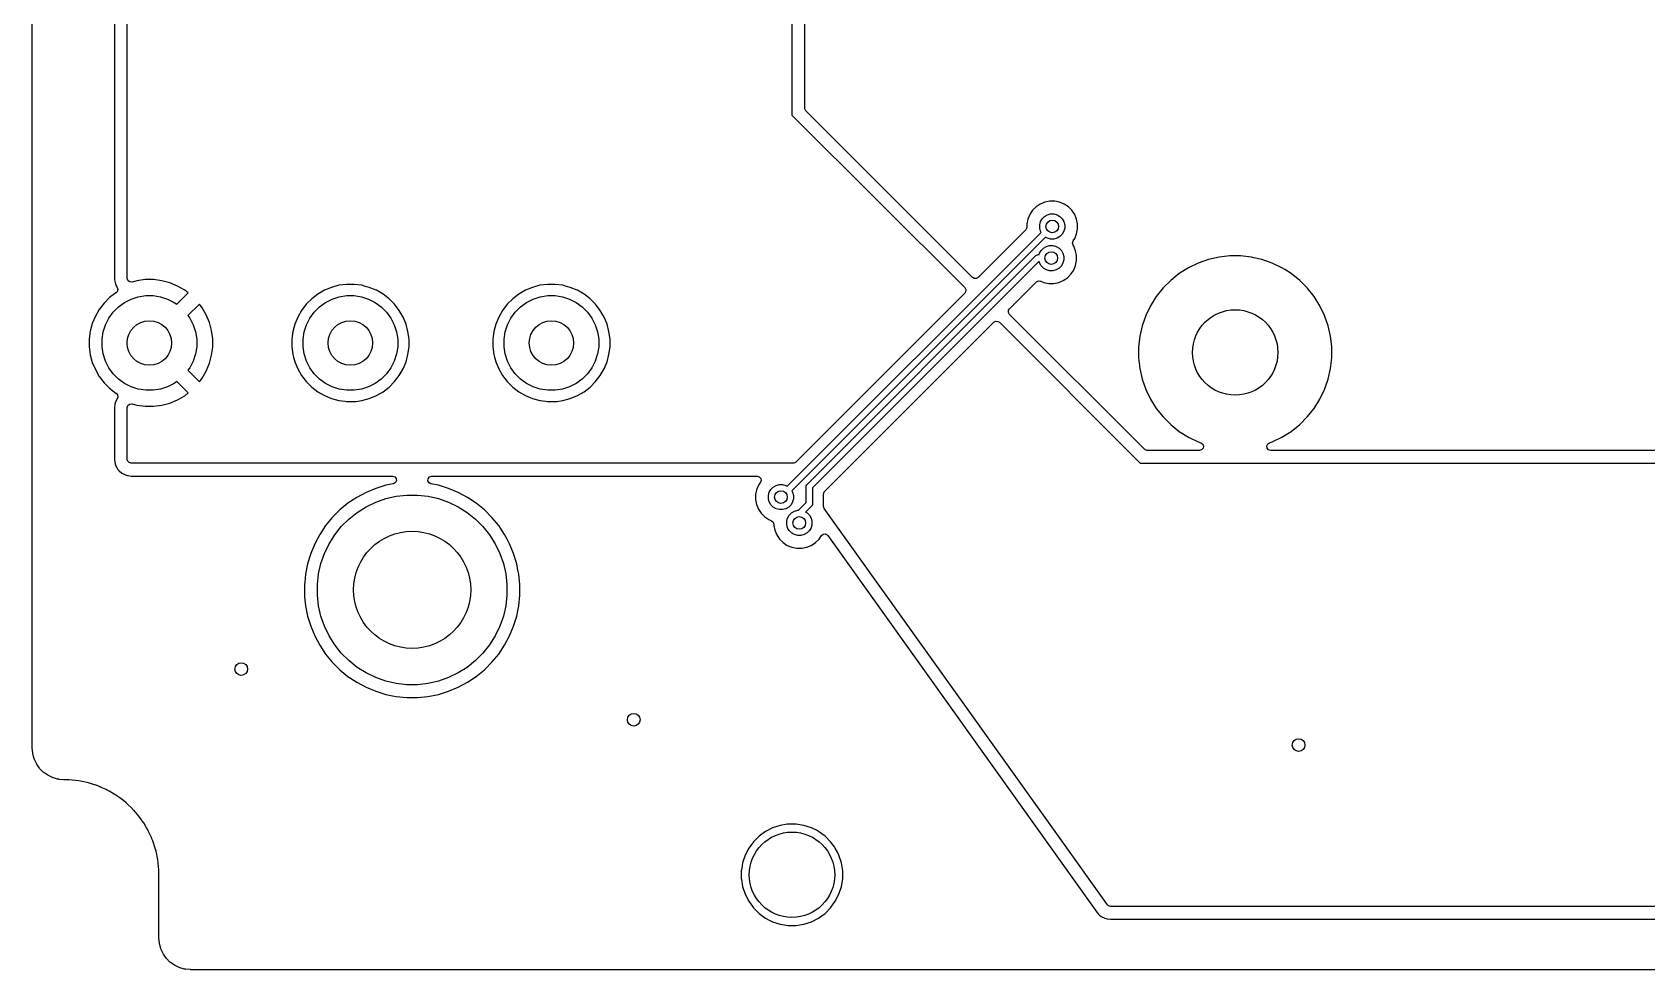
# Model space of a CAD drawing. Extents: x 0.71 to 7.56, y -5.16 to -0.79.
# Drawn here: x 0.709 to 2.717, y -5.157 to -3.992 of the extents above; entities that cross this region are included whole.
import ezdxf

# ---------------------------------------------------------------- set-up
doc = ezdxf.new("R2010")
doc.units = 0
doc.header["$MEASUREMENT"] = 0
doc.layers.add('BLACK', color=7, linetype='CONTINUOUS')

msp = doc.modelspace()

# ---------------------------------------------------------------- linework, layer by layer
at = {"layer": 'BLACK', "linetype": 'CONTINUOUS'}
for p, q in [((0.7087, -4.8817), (0.7087, -2.6312)), ((1.6535, -2.8395), (1.6535, -4.0945)), ((0.8108, -3.8134), (0.8108, -4.2975)), ((0.8268, -4.2975), (0.8268, -3.8134)), ((1.6695, -4.0859), (1.6695, -3.8533)), ((1.6535, -4.0945), (1.8683, -4.3092)), ((1.6696, -4.0869), (1.6695, -4.0859)), ((1.6709, -4.0893), (1.6696, -4.0869)), ((1.8782, -4.2965), (1.6709, -4.0893)), ((1.9527, -4.213), (1.9493, -4.2182)), ((1.9571, -4.2086), (1.9527, -4.213)), ((1.9527, -4.213), (1.9527, -4.213)), ((1.9623, -4.2052), (1.9571, -4.2086)), ((1.9571, -4.2086), (1.9571, -4.2086)), ((1.968, -4.2028), (1.9623, -4.2052)), ((1.9623, -4.2052), (1.9623, -4.2052)), ((1.9741, -4.2016), (1.968, -4.2028)), ((1.968, -4.2028), (1.968, -4.2028)), ((1.9803, -4.2016), (1.9741, -4.2016)), ((1.9741, -4.2016), (1.9741, -4.2016)), ((1.9864, -4.2028), (1.9803, -4.2016)), ((1.9803, -4.2016), (1.9803, -4.2016)), ((1.9921, -4.2052), (1.9864, -4.2028)), ((1.9864, -4.2028), (1.9864, -4.2028)), ((1.9973, -4.2086), (1.9921, -4.2052)), ((1.9921, -4.2052), (1.9921, -4.2052)), ((2.0017, -4.213), (1.9973, -4.2086)), ((1.9973, -4.2086), (1.9973, -4.2086)), ((2.0051, -4.2182), (2.0017, -4.213)), ((2.0017, -4.213), (2.0017, -4.213)), ((1.9457, -4.2339), (1.9449, -4.2365)), ((1.9469, -4.2239), (1.9457, -4.23)), ((1.9457, -4.23), (1.9457, -4.2339)), ((1.9493, -4.2182), (1.9469, -4.2239)), ((1.9469, -4.2239), (1.9469, -4.2239)), ((1.9493, -4.2182), (1.9493, -4.2182)), ((1.9616, -4.231), (1.9626, -4.2271)), ((1.9616, -4.2351), (1.9616, -4.231)), ((1.9626, -4.2391), (1.9616, -4.2351)), ((1.9626, -4.2271), (1.9647, -4.2235)), ((1.9647, -4.2235), (1.9676, -4.2206)), ((1.9676, -4.2206), (1.9712, -4.2185)), ((1.9712, -4.2185), (1.9751, -4.2175)), ((1.9751, -4.2175), (1.9792, -4.2175)), ((1.9792, -4.2175), (1.9832, -4.2185)), ((1.9832, -4.2185), (1.9868, -4.2206)), ((1.9868, -4.2206), (1.9897, -4.2235)), ((1.9897, -4.2235), (1.9917, -4.2271)), ((1.9917, -4.2271), (1.9928, -4.231)), ((1.9928, -4.2351), (1.9917, -4.2391)), ((1.9928, -4.231), (1.9928, -4.2351)), ((2.0075, -4.2239), (2.0051, -4.2182)), ((2.0051, -4.2182), (2.0051, -4.2182)), ((2.0075, -4.224), (2.0075, -4.2239)), ((2.0075, -4.2239), (2.0075, -4.2239)), ((2.0087, -4.23), (2.0075, -4.224)), ((2.0075, -4.2423), (2.0087, -4.2362)), ((2.0087, -4.2362), (2.0087, -4.23)), ((2.0087, -4.23), (2.0087, -4.23)), ((2.0087, -4.23), (2.0087, -4.23)), ((1.6477, -4.5562), (1.9634, -4.2405)), ((1.9688, -4.2463), (1.6532, -4.5618)), ((1.9442, -4.2373), (1.8851, -4.2965)), ((1.9449, -4.2365), (1.9442, -4.2373)), ((1.9634, -4.2405), (1.9626, -4.2391)), ((1.9712, -4.2476), (1.9688, -4.2463)), ((1.9751, -4.2487), (1.9712, -4.2476)), ((1.9792, -4.2487), (1.9751, -4.2487)), ((1.9832, -4.2476), (1.9792, -4.2487)), ((1.9868, -4.2456), (1.9832, -4.2476)), ((1.9897, -4.2427), (1.9868, -4.2456)), ((1.9917, -4.2391), (1.9897, -4.2427)), ((2.0023, -4.2538), (2.0031, -4.2511)), ((2.0032, -4.2564), (2.0023, -4.2538)), ((2.0031, -4.2511), (2.0032, -4.251)), ((2.0032, -4.251), (2.0051, -4.248)), ((2.0039, -4.2575), (2.0032, -4.2564)), ((2.0051, -4.248), (2.0075, -4.2423)), ((2.0051, -4.248), (2.0051, -4.248)), ((2.0051, -4.248), (2.0051, -4.248)), ((1.6723, -4.5538), (1.9569, -4.2693)), ((1.9609, -4.2764), (1.679, -4.5582)), ((1.9569, -4.2693), (1.9575, -4.2688)), ((1.9575, -4.2688), (1.9589, -4.2682)), ((1.9589, -4.2682), (1.9597, -4.2681)), ((1.9597, -4.2681), (1.961, -4.2681)), ((1.9614, -4.2785), (1.9609, -4.2764)), ((1.961, -4.2681), (1.9614, -4.2664)), ((1.9614, -4.2664), (1.9635, -4.2629)), ((1.9635, -4.2629), (1.9664, -4.2599)), ((1.9664, -4.2599), (1.97, -4.2579)), ((1.97, -4.2579), (1.9739, -4.2568)), ((1.9739, -4.2568), (1.978, -4.2568)), ((1.978, -4.2568), (1.982, -4.2579)), ((1.982, -4.2579), (1.9856, -4.2599)), ((1.9856, -4.2599), (1.9885, -4.2629)), ((1.9885, -4.2629), (1.9905, -4.2664)), ((1.9905, -4.2664), (1.9916, -4.2704)), ((1.9916, -4.2745), (1.9905, -4.2785)), ((1.9916, -4.2704), (1.9916, -4.2745)), ((2.0049, -4.2599), (2.0039, -4.2575)), ((2.0039, -4.2575), (2.0039, -4.2575)), ((2.0063, -4.2632), (2.0049, -4.2599)), ((2.0075, -4.2693), (2.0063, -4.2632)), ((2.0063, -4.2816), (2.0075, -4.2755)), ((2.0075, -4.2755), (2.0075, -4.2693)), ((2.0075, -4.2693), (2.0075, -4.2693)), ((2.0075, -4.2693), (2.0075, -4.2693)), ((2.1714, -4.2742), (2.1587, -4.2786)), ((2.1846, -4.2712), (2.1714, -4.2742)), ((2.1714, -4.2742), (2.1714, -4.2742)), ((2.198, -4.2697), (2.1846, -4.2712)), ((2.1846, -4.2712), (2.1846, -4.2712)), ((2.2115, -4.2697), (2.198, -4.2697)), ((2.198, -4.2697), (2.198, -4.2697)), ((2.2249, -4.2712), (2.2115, -4.2697)), ((2.2115, -4.2697), (2.2115, -4.2697)), ((2.2279, -4.2719), (2.2249, -4.2712)), ((2.2249, -4.2712), (2.2249, -4.2712)), ((2.2249, -4.2712), (2.2249, -4.2712)), ((2.238, -4.2742), (2.2279, -4.2719)), ((2.2508, -4.2786), (2.238, -4.2742)), ((2.238, -4.2742), (2.238, -4.2742)), ((1.8799, -4.2976), (1.8782, -4.2965)), ((1.8851, -4.2965), (1.8826, -4.2978)), ((1.9635, -4.282), (1.9614, -4.2785)), ((1.9664, -4.2849), (1.9635, -4.282)), ((1.97, -4.287), (1.9664, -4.2849)), ((1.9739, -4.2881), (1.97, -4.287)), ((1.978, -4.2881), (1.9739, -4.2881)), ((1.982, -4.287), (1.978, -4.2881)), ((1.9856, -4.2849), (1.982, -4.287)), ((1.9885, -4.282), (1.9856, -4.2849)), ((1.9905, -4.2785), (1.9885, -4.282)), ((1.9961, -4.2969), (2.0005, -4.2925)), ((2.0005, -4.2925), (2.0039, -4.2874)), ((2.0039, -4.2874), (2.0063, -4.2816)), ((2.1351, -4.2917), (2.1246, -4.3001)), ((2.1465, -4.2845), (2.1351, -4.2917)), ((2.1587, -4.2786), (2.1465, -4.2845)), ((2.2629, -4.2845), (2.2508, -4.2786)), ((2.2664, -4.2867), (2.2629, -4.2845)), ((2.2743, -4.2917), (2.2664, -4.2867)), ((2.2849, -4.3001), (2.2743, -4.2917)), ((0.8127, -4.3156), (0.8049, -4.3216)), ((0.8108, -4.2975), (0.8108, -4.2984)), ((0.8108, -4.2984), (0.8109, -4.299)), ((0.8109, -4.299), (0.8109, -4.2995)), ((0.8109, -4.2995), (0.8121, -4.3043)), ((0.8121, -4.3043), (0.8132, -4.3068)), ((0.8128, -4.3155), (0.8127, -4.3156)), ((0.8142, -4.3142), (0.8128, -4.3155)), ((0.8128, -4.3155), (0.8128, -4.3155)), ((0.8132, -4.3068), (0.8132, -4.3068)), ((0.8132, -4.3068), (0.8144, -4.3089)), ((0.8151, -4.3116), (0.8142, -4.3142)), ((0.8144, -4.3089), (0.8151, -4.3116)), ((0.8268, -4.298), (0.8268, -4.2975)), ((0.8279, -4.3006), (0.8268, -4.298)), ((0.8302, -4.3021), (0.8279, -4.3006)), ((0.8329, -4.3022), (0.8302, -4.3021)), ((0.8389, -4.3006), (0.8329, -4.3022)), ((0.8492, -4.2992), (0.8389, -4.3006)), ((0.8389, -4.3006), (0.8389, -4.3006)), ((0.8595, -4.2992), (0.8492, -4.2992)), ((0.8697, -4.3006), (0.8595, -4.2992)), ((0.8797, -4.3032), (0.8697, -4.3006)), ((0.8697, -4.3006), (0.8697, -4.3006)), ((0.8892, -4.3072), (0.8797, -4.3032)), ((0.8884, -4.3299), (0.9026, -4.3158)), ((0.8982, -4.3123), (0.8892, -4.3072)), ((0.8892, -4.3072), (0.8892, -4.3072)), ((0.9026, -4.3158), (0.8982, -4.3123)), ((0.8982, -4.3123), (0.8982, -4.3123)), ((1.072, -4.3125), (1.0638, -4.3172)), ((1.0809, -4.3088), (1.072, -4.3125)), ((1.072, -4.3125), (1.072, -4.3125)), ((1.0901, -4.3063), (1.0809, -4.3088)), ((1.0996, -4.3051), (1.0901, -4.3063)), ((1.1091, -4.3051), (1.0996, -4.3051)), ((1.0996, -4.3051), (1.0996, -4.3051)), ((1.1186, -4.3063), (1.1091, -4.3051)), ((1.1091, -4.3051), (1.1091, -4.3051)), ((1.1217, -4.3072), (1.1186, -4.3063)), ((1.1186, -4.3063), (1.1186, -4.3063)), ((1.1186, -4.3063), (1.1186, -4.3063)), ((1.1278, -4.3088), (1.1217, -4.3072)), ((1.1363, -4.3123), (1.1278, -4.3088)), ((1.1366, -4.3125), (1.1363, -4.3123)), ((1.1449, -4.3172), (1.1366, -4.3125)), ((1.322, -4.3125), (1.3138, -4.3172)), ((1.3309, -4.3088), (1.322, -4.3125)), ((1.322, -4.3125), (1.322, -4.3125)), ((1.3401, -4.3063), (1.3309, -4.3088)), ((1.3496, -4.3051), (1.3401, -4.3063)), ((1.3591, -4.3051), (1.3496, -4.3051)), ((1.3496, -4.3051), (1.3496, -4.3051)), ((1.3686, -4.3063), (1.3591, -4.3051)), ((1.3591, -4.3051), (1.3591, -4.3051)), ((1.3717, -4.3072), (1.3686, -4.3063)), ((1.3686, -4.3063), (1.3686, -4.3063)), ((1.3686, -4.3063), (1.3686, -4.3063)), ((1.3778, -4.3088), (1.3717, -4.3072)), ((1.3863, -4.3123), (1.3778, -4.3088)), ((1.3866, -4.3125), (1.3863, -4.3123)), ((1.3949, -4.3172), (1.3866, -4.3125)), ((1.8683, -4.3161), (1.6582, -4.5261)), ((1.8683, -4.3092), (1.8696, -4.3116)), ((1.8694, -4.3144), (1.8683, -4.3161)), ((1.8696, -4.3116), (1.8694, -4.3144)), ((1.8826, -4.2978), (1.8799, -4.2976)), ((1.9241, -4.3355), (1.9574, -4.3021)), ((1.9574, -4.3021), (1.9599, -4.3008)), ((1.9599, -4.3008), (1.9626, -4.301)), ((1.9626, -4.301), (1.9628, -4.3011)), ((1.9628, -4.3011), (1.9668, -4.3027)), ((1.9668, -4.3027), (1.9729, -4.304)), ((1.9729, -4.304), (1.9729, -4.304)), ((1.9729, -4.304), (1.9729, -4.304)), ((1.9729, -4.304), (1.9791, -4.304)), ((1.9791, -4.304), (1.9852, -4.3027)), ((1.9791, -4.304), (1.9791, -4.304)), ((1.9852, -4.3027), (1.9909, -4.3004)), ((1.9909, -4.3004), (1.9961, -4.2969)), ((2.115, -4.3096), (2.1066, -4.3202)), ((2.1246, -4.3001), (2.115, -4.3096)), ((2.2944, -4.3096), (2.2849, -4.3001)), ((2.3028, -4.3202), (2.2944, -4.3096)), ((0.792, -4.3363), (0.7871, -4.3448)), ((0.798, -4.3285), (0.792, -4.3363)), ((0.8049, -4.3216), (0.798, -4.3285)), ((0.798, -4.3285), (0.798, -4.3285)), ((0.8049, -4.3216), (0.8049, -4.3216)), ((0.8094, -4.3396), (0.816, -4.333)), ((0.816, -4.333), (0.8235, -4.3276)), ((0.8235, -4.3276), (0.8317, -4.3234)), ((0.8317, -4.3234), (0.8405, -4.3205)), ((0.8405, -4.3205), (0.8497, -4.3191)), ((0.8497, -4.3191), (0.859, -4.3191)), ((0.859, -4.3191), (0.8681, -4.3205)), ((0.8681, -4.3205), (0.8769, -4.3234)), ((0.8769, -4.3234), (0.8852, -4.3276)), ((0.8852, -4.3276), (0.8884, -4.3299)), ((0.9165, -4.3297), (0.9023, -4.3439)), ((0.9199, -4.3341), (0.9165, -4.3297)), ((0.9165, -4.3297), (0.9165, -4.3297)), ((0.9251, -4.3431), (0.9199, -4.3341)), ((0.9199, -4.3341), (0.9199, -4.3341)), ((1.0494, -4.3298), (1.0436, -4.3374)), ((1.0562, -4.3231), (1.0494, -4.3298)), ((1.0494, -4.3298), (1.0494, -4.3298)), ((1.0638, -4.3172), (1.0562, -4.3231)), ((1.0562, -4.3231), (1.0562, -4.3231)), ((1.0594, -4.3396), (1.066, -4.333)), ((1.066, -4.333), (1.0735, -4.3276)), ((1.0735, -4.3276), (1.0817, -4.3234)), ((1.0817, -4.3234), (1.0905, -4.3205)), ((1.0905, -4.3205), (1.0997, -4.3191)), ((1.0997, -4.3191), (1.109, -4.3191)), ((1.109, -4.3191), (1.1181, -4.3205)), ((1.1181, -4.3205), (1.1269, -4.3234)), ((1.1269, -4.3234), (1.1352, -4.3276)), ((1.1352, -4.3276), (1.1427, -4.333)), ((1.1427, -4.333), (1.1492, -4.3396)), ((1.1525, -4.3231), (1.1449, -4.3172)), ((1.1449, -4.3172), (1.1449, -4.3172)), ((1.1449, -4.3172), (1.1449, -4.3172)), ((1.1592, -4.3298), (1.1525, -4.3231)), ((1.1525, -4.3231), (1.1525, -4.3231)), ((1.165, -4.3374), (1.1592, -4.3298)), ((1.1592, -4.3298), (1.1592, -4.3298)), ((1.2994, -4.3298), (1.2936, -4.3374)), ((1.3062, -4.3231), (1.2994, -4.3298)), ((1.2994, -4.3298), (1.2994, -4.3298)), ((1.3138, -4.3172), (1.3062, -4.3231)), ((1.3062, -4.3231), (1.3062, -4.3231)), ((1.3094, -4.3396), (1.316, -4.333)), ((1.316, -4.333), (1.3235, -4.3276)), ((1.3235, -4.3276), (1.3317, -4.3234)), ((1.3317, -4.3234), (1.3405, -4.3205)), ((1.3405, -4.3205), (1.3497, -4.3191)), ((1.3497, -4.3191), (1.359, -4.3191)), ((1.359, -4.3191), (1.3681, -4.3205)), ((1.3681, -4.3205), (1.3769, -4.3234)), ((1.3769, -4.3234), (1.3852, -4.3276)), ((1.3852, -4.3276), (1.3927, -4.333)), ((1.3927, -4.333), (1.3992, -4.3396)), ((1.4025, -4.3231), (1.3949, -4.3172)), ((1.3949, -4.3172), (1.3949, -4.3172)), ((1.3949, -4.3172), (1.3949, -4.3172)), ((1.4092, -4.3298), (1.4025, -4.3231)), ((1.4025, -4.3231), (1.4025, -4.3231)), ((1.415, -4.3374), (1.4092, -4.3298)), ((1.4092, -4.3298), (1.4092, -4.3298)), ((1.9229, -4.3373), (1.9241, -4.3355)), ((2.0994, -4.3316), (2.0936, -4.3437)), ((2.1066, -4.3202), (2.0994, -4.3316)), ((2.31, -4.3316), (2.3028, -4.3202)), ((2.3159, -4.3437), (2.31, -4.3316)), ((0.7833, -4.3539), (0.7808, -4.3633)), ((0.7871, -4.3448), (0.7833, -4.3539)), ((0.7871, -4.3448), (0.7871, -4.3448)), ((0.7969, -4.3642), (0.7998, -4.3554)), ((0.7998, -4.3554), (0.804, -4.3471)), ((0.804, -4.3471), (0.8094, -4.3396)), ((0.9023, -4.3439), (0.9047, -4.3471)), ((0.9047, -4.3471), (0.9089, -4.3554)), ((0.9089, -4.3554), (0.9118, -4.3642)), ((0.9291, -4.3526), (0.9251, -4.3431)), ((0.9251, -4.3431), (0.9251, -4.3431)), ((0.9317, -4.3626), (0.9291, -4.3526)), ((1.0352, -4.3545), (1.0327, -4.3637)), ((1.0388, -4.3457), (1.0352, -4.3545)), ((1.0436, -4.3374), (1.0388, -4.3457)), ((1.0388, -4.3457), (1.0388, -4.3457)), ((1.0469, -4.3642), (1.0498, -4.3554)), ((1.0498, -4.3554), (1.054, -4.3471)), ((1.054, -4.3471), (1.0594, -4.3396)), ((1.1492, -4.3396), (1.1547, -4.3471)), ((1.1547, -4.3471), (1.1589, -4.3554)), ((1.1589, -4.3554), (1.1618, -4.3642)), ((1.1698, -4.3457), (1.165, -4.3374)), ((1.1735, -4.3545), (1.1698, -4.3457)), ((1.1759, -4.3637), (1.1735, -4.3545)), ((1.2852, -4.3545), (1.2827, -4.3637)), ((1.2888, -4.3457), (1.2852, -4.3545)), ((1.2936, -4.3374), (1.2888, -4.3457)), ((1.2888, -4.3457), (1.2888, -4.3457)), ((1.2969, -4.3642), (1.2998, -4.3554)), ((1.2998, -4.3554), (1.304, -4.3471)), ((1.304, -4.3471), (1.3094, -4.3396)), ((1.3992, -4.3396), (1.4047, -4.3471)), ((1.4047, -4.3471), (1.4089, -4.3554)), ((1.4089, -4.3554), (1.4118, -4.3642)), ((1.4198, -4.3457), (1.415, -4.3374)), ((1.4235, -4.3545), (1.4198, -4.3457)), ((1.4259, -4.3637), (1.4235, -4.3545)), ((1.6943, -4.5625), (1.9045, -4.3523)), ((1.9045, -4.3523), (1.9069, -4.351)), ((1.9069, -4.351), (1.9096, -4.3512)), ((1.9096, -4.3512), (1.9114, -4.3523)), ((1.9114, -4.3523), (2.0866, -4.5276)), ((1.9227, -4.34), (1.9229, -4.3373)), ((1.9241, -4.3424), (1.9227, -4.34)), ((2.0918, -4.5102), (1.9241, -4.3424)), ((2.0891, -4.3565), (2.0861, -4.3696)), ((2.0936, -4.3437), (2.0891, -4.3565)), ((2.0891, -4.3565), (2.0891, -4.3565)), ((2.3203, -4.3565), (2.3159, -4.3437)), ((2.3233, -4.3696), (2.3203, -4.3565)), ((0.7808, -4.3633), (0.7795, -4.373)), ((0.7795, -4.373), (0.7795, -4.373)), ((0.7795, -4.373), (0.7795, -4.3829)), ((0.7955, -4.3733), (0.7969, -4.3642)), ((0.7955, -4.3826), (0.7955, -4.3733)), ((0.9118, -4.3642), (0.9132, -4.3733)), ((0.9132, -4.3733), (0.9132, -4.3826)), ((0.9331, -4.3728), (0.9317, -4.3626)), ((0.9317, -4.3626), (0.9317, -4.3626)), ((0.9331, -4.3728), (0.9331, -4.3728)), ((0.9331, -4.3732), (0.9331, -4.3728)), ((0.9331, -4.3831), (0.9331, -4.3732)), ((1.0319, -4.3699), (1.0315, -4.3732)), ((1.0315, -4.3732), (1.0315, -4.3827)), ((1.0327, -4.3637), (1.0319, -4.3699)), ((1.0455, -4.3733), (1.0469, -4.3642)), ((1.0455, -4.3826), (1.0455, -4.3733)), ((1.1618, -4.3642), (1.1632, -4.3733)), ((1.1632, -4.3733), (1.1632, -4.3826)), ((1.1772, -4.3732), (1.1759, -4.3637)), ((1.1772, -4.3827), (1.1772, -4.3732)), ((1.2819, -4.3699), (1.2815, -4.3732)), ((1.2815, -4.3732), (1.2815, -4.3827)), ((1.2827, -4.3637), (1.2819, -4.3699)), ((1.2955, -4.3733), (1.2969, -4.3642)), ((1.2955, -4.3826), (1.2955, -4.3733)), ((1.4118, -4.3642), (1.4132, -4.3733)), ((1.4132, -4.3733), (1.4132, -4.3826)), ((1.4272, -4.3732), (1.4259, -4.3637)), ((1.4272, -4.3827), (1.4272, -4.3732)), ((2.0861, -4.3696), (2.0846, -4.383)), ((2.0861, -4.3696), (2.0861, -4.3696)), ((2.324, -4.3758), (2.3233, -4.3696)), ((2.3233, -4.3696), (2.3233, -4.3696)), ((2.3233, -4.3696), (2.3233, -4.3696)), ((2.3248, -4.3829), (2.324, -4.3758)), ((0.7795, -4.3829), (0.7795, -4.3829)), ((0.7795, -4.3829), (0.7808, -4.3926)), ((0.7808, -4.3926), (0.7833, -4.4021)), ((0.7969, -4.3917), (0.7955, -4.3826)), ((0.7998, -4.4006), (0.7969, -4.3917)), ((0.9118, -4.3917), (0.9089, -4.4006)), ((0.9132, -4.3826), (0.9118, -4.3917)), ((0.9291, -4.4033), (0.9317, -4.3933)), ((0.9317, -4.3933), (0.9331, -4.3831)), ((0.9317, -4.3933), (0.9317, -4.3933)), ((0.9331, -4.3831), (0.9331, -4.3831)), ((1.0315, -4.3827), (1.0327, -4.3922)), ((1.0327, -4.3922), (1.0337, -4.3957)), ((1.0337, -4.3957), (1.0352, -4.4014)), ((1.0469, -4.3917), (1.0455, -4.3826)), ((1.0498, -4.4006), (1.0469, -4.3917)), ((1.1618, -4.3917), (1.1589, -4.4006)), ((1.1632, -4.3826), (1.1618, -4.3917)), ((1.1735, -4.4014), (1.1759, -4.3922)), ((1.1759, -4.3922), (1.1772, -4.3827)), ((1.2815, -4.3827), (1.2827, -4.3922)), ((1.2827, -4.3922), (1.2837, -4.3957)), ((1.2837, -4.3957), (1.2852, -4.4014)), ((1.2969, -4.3917), (1.2955, -4.3826)), ((1.2998, -4.4006), (1.2969, -4.3917)), ((1.4118, -4.3917), (1.4089, -4.4006)), ((1.4132, -4.3826), (1.4118, -4.3917)), ((1.4235, -4.4014), (1.4259, -4.3922)), ((1.4259, -4.3922), (1.4272, -4.3827)), ((2.0846, -4.383), (2.0846, -4.3965)), ((2.0846, -4.3965), (2.0861, -4.4099)), ((2.3233, -4.4097), (2.3248, -4.3965)), ((2.3248, -4.383), (2.3248, -4.3829)), ((2.3248, -4.3965), (2.3248, -4.383)), ((2.3248, -4.383), (2.3248, -4.383)), ((2.3248, -4.3965), (2.3248, -4.3965)), ((0.7833, -4.4021), (0.7871, -4.4111)), ((0.7871, -4.4111), (0.7871, -4.4111)), ((0.7871, -4.4111), (0.792, -4.4196)), ((0.804, -4.4088), (0.7998, -4.4006)), ((0.8094, -4.4163), (0.804, -4.4088)), ((0.816, -4.4229), (0.8094, -4.4163)), ((0.9047, -4.4088), (0.9023, -4.412)), ((0.9023, -4.412), (0.9165, -4.4262)), ((0.9089, -4.4006), (0.9047, -4.4088)), ((0.9199, -4.4218), (0.9251, -4.4129)), ((0.9251, -4.4129), (0.9291, -4.4033)), ((0.9251, -4.4129), (0.9251, -4.4129)), ((1.0352, -4.4014), (1.0388, -4.4101)), ((1.0388, -4.4101), (1.0388, -4.4102)), ((1.0388, -4.4102), (1.0436, -4.4185)), ((1.054, -4.4088), (1.0498, -4.4006)), ((1.0594, -4.4163), (1.054, -4.4088)), ((1.066, -4.4229), (1.0594, -4.4163)), ((1.1492, -4.4163), (1.1427, -4.4229)), ((1.1547, -4.4088), (1.1492, -4.4163)), ((1.1589, -4.4006), (1.1547, -4.4088)), ((1.165, -4.4185), (1.1698, -4.4102)), ((1.1698, -4.4102), (1.1735, -4.4014)), ((1.2852, -4.4014), (1.2888, -4.4101)), ((1.2888, -4.4101), (1.2888, -4.4102)), ((1.2888, -4.4102), (1.2936, -4.4185)), ((1.304, -4.4088), (1.2998, -4.4006)), ((1.3094, -4.4163), (1.304, -4.4088)), ((1.316, -4.4229), (1.3094, -4.4163)), ((1.3992, -4.4163), (1.3927, -4.4229)), ((1.4047, -4.4088), (1.3992, -4.4163)), ((1.4089, -4.4006), (1.4047, -4.4088)), ((1.415, -4.4185), (1.4198, -4.4102)), ((1.4198, -4.4102), (1.4235, -4.4014)), ((2.0861, -4.4099), (2.0861, -4.4099)), ((2.0861, -4.4099), (2.0891, -4.4231)), ((2.3203, -4.4231), (2.3233, -4.4099)), ((2.3233, -4.4099), (2.3233, -4.4097)), ((0.792, -4.4196), (0.798, -4.4274)), ((0.798, -4.4274), (0.798, -4.4274)), ((0.798, -4.4274), (0.8049, -4.4343)), ((0.8049, -4.4343), (0.8049, -4.4343)), ((0.8049, -4.4343), (0.8127, -4.4403)), ((0.8235, -4.4283), (0.816, -4.4229)), ((0.8317, -4.4325), (0.8235, -4.4283)), ((0.8405, -4.4354), (0.8317, -4.4325)), ((0.8497, -4.4368), (0.8405, -4.4354)), ((0.859, -4.4368), (0.8497, -4.4368)), ((0.8681, -4.4354), (0.859, -4.4368)), ((0.8769, -4.4325), (0.8681, -4.4354)), ((0.8852, -4.4283), (0.8769, -4.4325)), ((0.8884, -4.426), (0.8852, -4.4283)), ((0.9026, -4.4402), (0.8884, -4.426)), ((0.9165, -4.4262), (0.9199, -4.4218)), ((0.9165, -4.4262), (0.9165, -4.4262)), ((0.9199, -4.4218), (0.9199, -4.4218)), ((1.0436, -4.4185), (1.0436, -4.4185)), ((1.0436, -4.4185), (1.0436, -4.4185)), ((1.0436, -4.4185), (1.0494, -4.4261)), ((1.0494, -4.4261), (1.0494, -4.4261)), ((1.0494, -4.4261), (1.0562, -4.4328)), ((1.0562, -4.4328), (1.0562, -4.4328)), ((1.0562, -4.4328), (1.0638, -4.4387)), ((1.0735, -4.4283), (1.066, -4.4229)), ((1.0817, -4.4325), (1.0735, -4.4283)), ((1.0905, -4.4354), (1.0817, -4.4325)), ((1.0997, -4.4368), (1.0905, -4.4354)), ((1.109, -4.4368), (1.0997, -4.4368)), ((1.1181, -4.4354), (1.109, -4.4368)), ((1.1269, -4.4325), (1.1181, -4.4354)), ((1.1352, -4.4283), (1.1269, -4.4325)), ((1.1427, -4.4229), (1.1352, -4.4283)), ((1.1449, -4.4387), (1.1525, -4.4328)), ((1.1525, -4.4328), (1.1592, -4.4261)), ((1.1592, -4.4261), (1.165, -4.4185)), ((1.2936, -4.4185), (1.2936, -4.4185)), ((1.2936, -4.4185), (1.2936, -4.4185)), ((1.2936, -4.4185), (1.2994, -4.4261)), ((1.2994, -4.4261), (1.2994, -4.4261)), ((1.2994, -4.4261), (1.3062, -4.4328)), ((1.3062, -4.4328), (1.3062, -4.4328)), ((1.3062, -4.4328), (1.3138, -4.4387)), ((1.3235, -4.4283), (1.316, -4.4229)), ((1.3317, -4.4325), (1.3235, -4.4283)), ((1.3405, -4.4354), (1.3317, -4.4325)), ((1.3497, -4.4368), (1.3405, -4.4354)), ((1.359, -4.4368), (1.3497, -4.4368)), ((1.3681, -4.4354), (1.359, -4.4368)), ((1.3769, -4.4325), (1.3681, -4.4354)), ((1.3852, -4.4283), (1.3769, -4.4325)), ((1.3927, -4.4229), (1.3852, -4.4283)), ((1.3949, -4.4387), (1.4025, -4.4328)), ((1.4025, -4.4328), (1.4092, -4.4261)), ((1.4092, -4.4261), (1.415, -4.4185)), ((2.0891, -4.4231), (2.0891, -4.4231)), ((2.0891, -4.4231), (2.0936, -4.4358)), ((2.0936, -4.4358), (2.0994, -4.4479)), ((2.31, -4.4479), (2.3159, -4.4358)), ((2.3159, -4.4358), (2.3203, -4.4231)), ((0.8115, -4.454), (0.8108, -4.4584)), ((0.8122, -4.4513), (0.8115, -4.454)), ((0.8115, -4.454), (0.8115, -4.454)), ((0.8145, -4.4465), (0.8122, -4.4513)), ((0.8127, -4.4403), (0.8128, -4.4404)), ((0.8128, -4.4404), (0.8146, -4.4425)), ((0.8149, -4.4452), (0.8145, -4.4465)), ((0.8146, -4.4425), (0.8149, -4.4452)), ((0.8268, -4.4584), (0.8275, -4.4558)), ((0.8275, -4.4558), (0.8296, -4.454)), ((0.8296, -4.454), (0.8323, -4.4536)), ((0.8323, -4.4536), (0.8329, -4.4537)), ((0.8329, -4.4537), (0.8389, -4.4553)), ((0.8389, -4.4553), (0.8389, -4.4553)), ((0.8389, -4.4553), (0.8492, -4.4567)), ((0.8492, -4.4567), (0.8492, -4.4567)), ((0.8492, -4.4567), (0.8595, -4.4567)), ((0.8595, -4.4567), (0.8697, -4.4553)), ((0.8595, -4.4567), (0.8595, -4.4567)), ((0.8697, -4.4553), (0.8797, -4.4527)), ((0.8697, -4.4553), (0.8697, -4.4553)), ((0.8797, -4.4527), (0.8892, -4.4487)), ((0.8892, -4.4487), (0.8982, -4.4436)), ((0.8892, -4.4487), (0.8892, -4.4487)), ((0.8982, -4.4436), (0.9026, -4.4402)), ((0.8982, -4.4436), (0.8982, -4.4436)), ((0.9026, -4.4402), (0.9026, -4.4402)), ((1.0638, -4.4387), (1.072, -4.4434)), ((1.072, -4.4434), (1.0809, -4.4471)), ((1.0809, -4.4471), (1.0901, -4.4496)), ((1.0901, -4.4496), (1.0972, -4.4505)), ((1.0972, -4.4505), (1.0996, -4.4508)), ((1.0996, -4.4508), (1.0996, -4.4508)), ((1.0996, -4.4508), (1.1091, -4.4508)), ((1.1091, -4.4508), (1.111, -4.4506)), ((1.111, -4.4506), (1.1186, -4.4496)), ((1.1186, -4.4496), (1.1278, -4.4471)), ((1.1278, -4.4471), (1.1366, -4.4434)), ((1.1366, -4.4434), (1.1449, -4.4387)), ((1.3138, -4.4387), (1.322, -4.4434)), ((1.322, -4.4434), (1.3309, -4.4471)), ((1.3309, -4.4471), (1.3401, -4.4496)), ((1.3401, -4.4496), (1.3472, -4.4505)), ((1.3472, -4.4505), (1.3496, -4.4508)), ((1.3496, -4.4508), (1.3496, -4.4508)), ((1.3496, -4.4508), (1.3591, -4.4508)), ((1.3591, -4.4508), (1.361, -4.4506)), ((1.361, -4.4506), (1.3686, -4.4496)), ((1.3686, -4.4496), (1.3778, -4.4471)), ((1.3778, -4.4471), (1.3866, -4.4434)), ((1.3866, -4.4434), (1.3949, -4.4387)), ((2.0994, -4.4479), (2.0994, -4.4479)), ((2.0994, -4.4479), (2.1066, -4.4594)), ((2.3028, -4.4594), (2.31, -4.4479)), ((0.8108, -4.4584), (0.8108, -4.5227)), ((0.8268, -4.5227), (0.8268, -4.4584)), ((2.1066, -4.4594), (2.115, -4.4699)), ((2.115, -4.4699), (2.1246, -4.4795)), ((2.2849, -4.4795), (2.2944, -4.4699)), ((2.2944, -4.4699), (2.3028, -4.4594)), ((2.1246, -4.4795), (2.1351, -4.4879)), ((2.1351, -4.4879), (2.1465, -4.495)), ((2.1465, -4.495), (2.1587, -4.5009)), ((2.2508, -4.5009), (2.2629, -4.495)), ((2.2629, -4.495), (2.2743, -4.4879)), ((2.2743, -4.4879), (2.2849, -4.4795)), ((2.0926, -4.5108), (2.0918, -4.5102)), ((2.0952, -4.5116), (2.0926, -4.5108)), ((2.1605, -4.5116), (2.0952, -4.5116)), ((2.1587, -4.5009), (2.1618, -4.502)), ((2.163, -4.5109), (2.1605, -4.5116)), ((2.1618, -4.502), (2.1621, -4.5021)), ((2.1621, -4.5021), (2.1644, -4.5037)), ((2.1649, -4.509), (2.163, -4.5109)), ((2.1644, -4.5037), (2.1654, -4.5063)), ((2.1654, -4.5063), (2.1649, -4.509)), ((2.2441, -4.506), (2.2452, -4.5035)), ((2.2445, -4.5087), (2.2441, -4.506)), ((2.2463, -4.5108), (2.2445, -4.5087)), ((2.2452, -4.5035), (2.2473, -4.5021)), ((2.2489, -4.5116), (2.2463, -4.5108)), ((2.2473, -4.5021), (2.2475, -4.502)), ((2.2475, -4.502), (2.2508, -4.5009)), ((3.4597, -4.5116), (2.2489, -4.5116)), ((0.8108, -4.5227), (0.8112, -4.5261)), ((0.8112, -4.5261), (0.8116, -4.5281)), ((0.8116, -4.5281), (0.8116, -4.5281)), ((0.8116, -4.5281), (0.8125, -4.5309)), ((0.8125, -4.5309), (0.8125, -4.5309)), ((0.8125, -4.5309), (0.8125, -4.5309)), ((0.8125, -4.5309), (0.8151, -4.5352)), ((0.8151, -4.5352), (0.8169, -4.5372)), ((0.8169, -4.5372), (0.8169, -4.5372)), ((0.8169, -4.5372), (0.8169, -4.5372)), ((0.8169, -4.5372), (0.82, -4.54)), ((0.8272, -4.5247), (0.8268, -4.5227)), ((0.829, -4.5268), (0.8272, -4.5247)), ((0.8317, -4.5276), (0.829, -4.5268)), ((1.6547, -4.5276), (0.8317, -4.5276)), ((1.6558, -4.5275), (1.6547, -4.5274)), ((1.6547, -4.5274), (1.6547, -4.5276)), ((1.6582, -4.5261), (1.6558, -4.5275)), ((2.0866, -4.5276), (3.4629, -4.5276)), ((0.82, -4.54), (0.82, -4.54)), ((0.82, -4.54), (0.82, -4.54)), ((0.82, -4.54), (0.8245, -4.5421)), ((0.8245, -4.5421), (0.8245, -4.5421)), ((0.8245, -4.5421), (0.8245, -4.5421)), ((0.8245, -4.5421), (0.8272, -4.5429)), ((0.8272, -4.5429), (0.8272, -4.5429)), ((0.8272, -4.5429), (0.8272, -4.5429)), ((0.8272, -4.5429), (0.8278, -4.543)), ((0.8278, -4.543), (0.8317, -4.5435)), ((0.8317, -4.5435), (1.1567, -4.5435)), ((1.1485, -4.555), (1.1359, -4.5588)), ((1.1577, -4.5532), (1.1485, -4.555)), ((1.1485, -4.555), (1.1485, -4.555)), ((1.1567, -4.5435), (1.1594, -4.5443)), ((1.1581, -4.5531), (1.1577, -4.5532)), ((1.1604, -4.5516), (1.1581, -4.5531)), ((1.1594, -4.5443), (1.1612, -4.5464)), ((1.1616, -4.5491), (1.1604, -4.5516)), ((1.1612, -4.5464), (1.1616, -4.5491)), ((1.2007, -4.5495), (1.2009, -4.5468)), ((1.2021, -4.5519), (1.2007, -4.5495)), ((1.2009, -4.5468), (1.2025, -4.5446)), ((1.2045, -4.5532), (1.2021, -4.5519)), ((1.2025, -4.5446), (1.205, -4.5435)), ((1.2137, -4.555), (1.2045, -4.5532)), ((1.205, -4.5435), (1.2055, -4.5435)), ((1.2055, -4.5435), (1.6102, -4.5435)), ((1.2263, -4.5588), (1.2137, -4.555)), ((1.2137, -4.555), (1.2137, -4.555)), ((1.6118, -4.5548), (1.6095, -4.5605)), ((1.6102, -4.5435), (1.6128, -4.5443)), ((1.6143, -4.5511), (1.6118, -4.5548)), ((1.6118, -4.5548), (1.6118, -4.5548)), ((1.6128, -4.5443), (1.6146, -4.5464)), ((1.615, -4.5491), (1.6143, -4.5511)), ((1.6146, -4.5464), (1.615, -4.5491)), ((1.6273, -4.5601), (1.6302, -4.5572)), ((1.6302, -4.5572), (1.6337, -4.5551)), ((1.6337, -4.5551), (1.6377, -4.5541)), ((1.6377, -4.5541), (1.6418, -4.5541)), ((1.6418, -4.5541), (1.6458, -4.5551)), ((1.6458, -4.5551), (1.6477, -4.5562)), ((1.6712, -4.5566), (1.6713, -4.5558)), ((1.6712, -4.5764), (1.6712, -4.5566)), ((1.6713, -4.5558), (1.6718, -4.5544)), ((1.6718, -4.5544), (1.6723, -4.5538)), ((1.1013, -4.5774), (1.0911, -4.5857)), ((1.1122, -4.5701), (1.1013, -4.5774)), ((1.1013, -4.5774), (1.1013, -4.5774)), ((1.1238, -4.5639), (1.1122, -4.5701)), ((1.1122, -4.5701), (1.1122, -4.5701)), ((1.1359, -4.5588), (1.1238, -4.5639)), ((1.1238, -4.5639), (1.1238, -4.5639)), ((1.124, -4.5817), (1.1359, -4.5759)), ((1.1359, -4.5759), (1.1484, -4.5715)), ((1.1484, -4.5715), (1.1613, -4.5686)), ((1.1613, -4.5686), (1.1745, -4.5671)), ((1.1745, -4.5671), (1.1877, -4.5671)), ((1.1877, -4.5671), (1.2009, -4.5686)), ((1.2009, -4.5686), (1.2138, -4.5715)), ((1.2138, -4.5715), (1.2263, -4.5759)), ((1.2384, -4.5639), (1.2263, -4.5588)), ((1.2263, -4.5759), (1.2382, -4.5817)), ((1.25, -4.5701), (1.2384, -4.5639)), ((1.2384, -4.5639), (1.2384, -4.5639)), ((1.2609, -4.5774), (1.25, -4.5701)), ((1.25, -4.5701), (1.25, -4.5701)), ((1.25, -4.5701), (1.25, -4.5701)), ((1.2711, -4.5857), (1.2609, -4.5774)), ((1.2609, -4.5774), (1.2609, -4.5774)), ((1.2609, -4.5774), (1.2609, -4.5774)), ((1.6095, -4.5605), (1.6082, -4.5666)), ((1.6082, -4.5666), (1.6082, -4.5728)), ((1.6082, -4.5728), (1.6095, -4.5789)), ((1.6095, -4.5605), (1.6095, -4.5605)), ((1.6242, -4.5676), (1.6252, -4.5637)), ((1.6242, -4.5717), (1.6242, -4.5676)), ((1.6252, -4.5757), (1.6242, -4.5717)), ((1.6252, -4.5637), (1.6273, -4.5601)), ((1.6273, -4.5793), (1.6252, -4.5757)), ((1.6543, -4.5757), (1.6523, -4.5793)), ((1.6532, -4.5618), (1.6543, -4.5637)), ((1.6543, -4.5637), (1.6554, -4.5676)), ((1.6554, -4.5717), (1.6543, -4.5757)), ((1.6554, -4.5676), (1.6554, -4.5717)), ((1.6614, -4.5861), (1.6712, -4.5764)), ((1.679, -4.5582), (1.679, -4.578)), ((1.6928, -4.566), (1.6936, -4.5633)), ((1.6928, -4.5805), (1.6928, -4.566)), ((1.6936, -4.5633), (1.6943, -4.5625)), ((1.0818, -4.595), (1.0734, -4.6052)), ((1.0911, -4.5857), (1.0818, -4.595)), ((1.093, -4.6063), (1.1024, -4.597)), ((1.1024, -4.597), (1.1128, -4.5887)), ((1.1128, -4.5887), (1.124, -4.5817)), ((1.2382, -4.5817), (1.2494, -4.5887)), ((1.2494, -4.5887), (1.2598, -4.597)), ((1.2598, -4.597), (1.2692, -4.6063)), ((1.2804, -4.595), (1.2711, -4.5857)), ((1.2888, -4.6052), (1.2804, -4.595)), ((1.2804, -4.595), (1.2804, -4.595)), ((1.2804, -4.595), (1.2804, -4.595)), ((1.6095, -4.5789), (1.6095, -4.5789)), ((1.6095, -4.5789), (1.6118, -4.5846)), ((1.6118, -4.5846), (1.6118, -4.5846)), ((1.6118, -4.5846), (1.6153, -4.5898)), ((1.6153, -4.5898), (1.6153, -4.5898)), ((1.6153, -4.5898), (1.6197, -4.5942)), ((1.6197, -4.5942), (1.6197, -4.5942)), ((1.6197, -4.5942), (1.6248, -4.5976)), ((1.6248, -4.5976), (1.6248, -4.5976)), ((1.6248, -4.5976), (1.6281, -4.599)), ((1.6302, -4.5822), (1.6273, -4.5793)), ((1.6337, -4.5842), (1.6302, -4.5822)), ((1.6377, -4.5853), (1.6337, -4.5842)), ((1.6418, -4.5853), (1.6377, -4.5853)), ((1.6458, -4.5842), (1.6418, -4.5853)), ((1.6494, -4.5822), (1.6458, -4.5842)), ((1.647, -4.5997), (1.6481, -4.5957)), ((1.6481, -4.5957), (1.6501, -4.5922)), ((1.6523, -4.5793), (1.6494, -4.5822)), ((1.6501, -4.5922), (1.653, -4.5893)), ((1.653, -4.5893), (1.6566, -4.5872)), ((1.6566, -4.5872), (1.6606, -4.5861)), ((1.6606, -4.5861), (1.6614, -4.5861)), ((1.6779, -4.5808), (1.6705, -4.5883)), ((1.6705, -4.5883), (1.6722, -4.5893)), ((1.6722, -4.5893), (1.6751, -4.5922)), ((1.6751, -4.5922), (1.6772, -4.5957)), ((1.6772, -4.5957), (1.6782, -4.5997)), ((1.6784, -4.5802), (1.6779, -4.5808)), ((1.679, -4.5788), (1.6784, -4.5802)), ((1.679, -4.578), (1.679, -4.5788)), ((1.6928, -4.5812), (1.6928, -4.5805)), ((1.6937, -4.5838), (1.6928, -4.5812)), ((1.9848, -4.9913), (1.6937, -4.5838)), ((1.0661, -4.6161), (1.0599, -4.6277)), ((1.0734, -4.6052), (1.0661, -4.6161)), ((1.0661, -4.6161), (1.0661, -4.6161)), ((1.0734, -4.6052), (1.0734, -4.6052)), ((1.0777, -4.6279), (1.0848, -4.6167)), ((1.0848, -4.6167), (1.093, -4.6063)), ((1.2692, -4.6063), (1.2774, -4.6167)), ((1.2774, -4.6167), (1.2845, -4.6279)), ((1.2961, -4.6161), (1.2888, -4.6052)), ((1.2991, -4.6218), (1.2961, -4.6161)), ((1.2961, -4.6161), (1.2961, -4.6161)), ((1.2961, -4.6161), (1.2961, -4.6161)), ((1.6281, -4.599), (1.6302, -4.6007)), ((1.6302, -4.6007), (1.6311, -4.6033)), ((1.6311, -4.6033), (1.6311, -4.6035)), ((1.6311, -4.6035), (1.6311, -4.6049)), ((1.6311, -4.6049), (1.6323, -4.6109)), ((1.6323, -4.6109), (1.6323, -4.6109)), ((1.6323, -4.6109), (1.6347, -4.6167)), ((1.6347, -4.6167), (1.6347, -4.6167)), ((1.6347, -4.6167), (1.6381, -4.6218)), ((1.647, -4.6038), (1.647, -4.5997)), ((1.6481, -4.6078), (1.647, -4.6038)), ((1.6501, -4.6113), (1.6481, -4.6078)), ((1.653, -4.6142), (1.6501, -4.6113)), ((1.6566, -4.6163), (1.653, -4.6142)), ((1.6606, -4.6174), (1.6566, -4.6163)), ((1.6647, -4.6174), (1.6606, -4.6174)), ((1.6686, -4.6163), (1.6647, -4.6174)), ((1.6722, -4.6142), (1.6686, -4.6163)), ((1.6751, -4.6113), (1.6722, -4.6142)), ((1.6772, -4.6078), (1.6751, -4.6113)), ((1.6782, -4.6038), (1.6772, -4.6078)), ((1.6782, -4.5997), (1.6782, -4.6038)), ((1.6871, -4.6218), (1.69, -4.6175)), ((1.69, -4.6175), (1.6921, -4.6157)), ((1.6921, -4.6157), (1.6949, -4.6153)), ((1.6949, -4.6153), (1.6973, -4.6165)), ((1.6973, -4.6165), (1.698, -4.6173)), ((1.698, -4.6173), (2.0328, -5.086)), ((1.0599, -4.6277), (1.0549, -4.6399)), ((1.0599, -4.6277), (1.0599, -4.6277)), ((1.072, -4.6398), (1.0777, -4.6279)), ((1.2845, -4.6279), (1.2902, -4.6398)), ((1.3023, -4.6277), (1.2991, -4.6218)), ((1.3073, -4.6399), (1.3023, -4.6277)), ((1.6381, -4.6218), (1.6381, -4.6218)), ((1.6381, -4.6218), (1.6425, -4.6262)), ((1.6425, -4.6262), (1.6425, -4.6262)), ((1.6425, -4.6262), (1.6477, -4.6297)), ((1.6477, -4.6297), (1.6477, -4.6297)), ((1.6477, -4.6297), (1.6534, -4.6321)), ((1.6534, -4.6321), (1.6534, -4.6321)), ((1.6534, -4.6321), (1.6595, -4.6333)), ((1.6595, -4.6333), (1.6595, -4.6333)), ((1.6595, -4.6333), (1.6595, -4.6333)), ((1.6595, -4.6333), (1.6657, -4.6333)), ((1.6657, -4.6333), (1.6718, -4.6321)), ((1.6657, -4.6333), (1.6657, -4.6333)), ((1.6718, -4.6321), (1.6775, -4.6297)), ((1.6775, -4.6297), (1.6827, -4.6262)), ((1.6827, -4.6262), (1.6871, -4.6218)), ((1.0511, -4.6525), (1.0485, -4.6654)), ((1.0549, -4.6399), (1.0511, -4.6525)), ((1.0511, -4.6525), (1.0511, -4.6525)), ((1.0647, -4.6653), (1.0676, -4.6523)), ((1.0676, -4.6523), (1.072, -4.6398)), ((1.2902, -4.6398), (1.2946, -4.6523)), ((1.2946, -4.6523), (1.2975, -4.6653)), ((1.3111, -4.6525), (1.3073, -4.6399)), ((1.3127, -4.6606), (1.3111, -4.6525)), ((1.3111, -4.6525), (1.3111, -4.6525)), ((1.3111, -4.6525), (1.3111, -4.6525)), ((1.3111, -4.6525), (1.3111, -4.6525)), ((1.0475, -4.6755), (1.0472, -4.6785)), ((1.0485, -4.6654), (1.0475, -4.6755)), ((1.0485, -4.6654), (1.0485, -4.6654)), ((1.0632, -4.6784), (1.0647, -4.6653)), ((1.2975, -4.6653), (1.299, -4.6784)), ((1.3137, -4.6654), (1.3127, -4.6606)), ((1.315, -4.6785), (1.3137, -4.6654)), ((1.0472, -4.6785), (1.0472, -4.6916)), ((1.0472, -4.6916), (1.0474, -4.6938)), ((1.0474, -4.6938), (1.0485, -4.7047)), ((1.0632, -4.6917), (1.0632, -4.6784)), ((1.0647, -4.7048), (1.0632, -4.6917)), ((1.299, -4.6917), (1.2975, -4.7048)), ((1.299, -4.6784), (1.299, -4.6917)), ((1.3137, -4.7047), (1.315, -4.6916)), ((1.315, -4.6916), (1.315, -4.6785)), ((1.0485, -4.7047), (1.0485, -4.7047)), ((1.0485, -4.7047), (1.0511, -4.7176)), ((1.0511, -4.7176), (1.0511, -4.7176)), ((1.0511, -4.7176), (1.0549, -4.7302)), ((1.0676, -4.7177), (1.0647, -4.7048)), ((1.072, -4.7302), (1.0676, -4.7177)), ((1.2946, -4.7177), (1.2902, -4.7302)), ((1.2975, -4.7048), (1.2946, -4.7177)), ((1.3073, -4.7302), (1.3111, -4.7176)), ((1.3111, -4.7176), (1.3124, -4.7111)), ((1.3111, -4.7176), (1.3111, -4.7176)), ((1.3111, -4.7176), (1.3111, -4.7176)), ((1.3124, -4.7111), (1.3137, -4.7047)), ((1.0549, -4.7302), (1.0599, -4.7423)), ((1.0777, -4.7422), (1.072, -4.7302)), ((1.2902, -4.7302), (1.2845, -4.7422)), ((1.3023, -4.7423), (1.3073, -4.7302)), ((1.0599, -4.7423), (1.0599, -4.7423)), ((1.0599, -4.7423), (1.0661, -4.7539)), ((1.0661, -4.7539), (1.0661, -4.7539)), ((1.0661, -4.7539), (1.0734, -4.7649)), ((1.0848, -4.7534), (1.0777, -4.7422)), ((1.093, -4.7637), (1.0848, -4.7534)), ((1.2774, -4.7534), (1.2692, -4.7637)), ((1.2845, -4.7422), (1.2774, -4.7534)), ((1.2888, -4.7649), (1.2961, -4.7539)), ((1.2961, -4.7539), (1.3023, -4.7423)), ((1.0734, -4.7649), (1.0734, -4.7649)), ((1.0734, -4.7649), (1.0818, -4.7751)), ((1.0818, -4.7751), (1.0911, -4.7844)), ((1.1024, -4.7731), (1.093, -4.7637)), ((1.1128, -4.7814), (1.1024, -4.7731)), ((1.2598, -4.7731), (1.2494, -4.7814)), ((1.2692, -4.7637), (1.2598, -4.7731)), ((1.2711, -4.7844), (1.2804, -4.7751)), ((1.2804, -4.7751), (1.2888, -4.7649)), ((1.0911, -4.7844), (1.0911, -4.7844)), ((1.0911, -4.7844), (1.0911, -4.7844)), ((1.0911, -4.7844), (1.1013, -4.7927)), ((1.1013, -4.7927), (1.1122, -4.8)), ((1.124, -4.7884), (1.1128, -4.7814)), ((1.1359, -4.7942), (1.124, -4.7884)), ((1.1484, -4.7985), (1.1359, -4.7942)), ((1.1613, -4.8015), (1.1484, -4.7985)), ((1.2138, -4.7985), (1.2009, -4.8015)), ((1.2263, -4.7942), (1.2138, -4.7985)), ((1.2382, -4.7884), (1.2263, -4.7942)), ((1.2494, -4.7814), (1.2382, -4.7884)), ((1.25, -4.8), (1.2609, -4.7927)), ((1.2609, -4.7927), (1.2711, -4.7844)), ((1.1122, -4.8), (1.1122, -4.8)), ((1.1122, -4.8), (1.1122, -4.8)), ((1.1122, -4.8), (1.1238, -4.8062)), ((1.1238, -4.8062), (1.1238, -4.8062)), ((1.1238, -4.8062), (1.1238, -4.8062)), ((1.1238, -4.8062), (1.1359, -4.8112)), ((1.1359, -4.8112), (1.1485, -4.8151)), ((1.1485, -4.8151), (1.1485, -4.8151)), ((1.1485, -4.8151), (1.1485, -4.8151)), ((1.1485, -4.8151), (1.1485, -4.8151)), ((1.1485, -4.8151), (1.1566, -4.8167)), ((1.1566, -4.8167), (1.1614, -4.8176)), ((1.1745, -4.803), (1.1613, -4.8015)), ((1.1614, -4.8176), (1.1745, -4.8189)), ((1.1877, -4.803), (1.1745, -4.803)), ((1.2009, -4.8015), (1.1877, -4.803)), ((1.1877, -4.8189), (1.2008, -4.8176)), ((1.2008, -4.8176), (1.2072, -4.8164)), ((1.2072, -4.8164), (1.2137, -4.8151)), ((1.2137, -4.8151), (1.2263, -4.8112)), ((1.2137, -4.8151), (1.2137, -4.8151)), ((1.2137, -4.8151), (1.2137, -4.8151)), ((1.2137, -4.8151), (1.2137, -4.8151)), ((1.2263, -4.8112), (1.2384, -4.8062)), ((1.2384, -4.8062), (1.25, -4.8)), ((1.1745, -4.8189), (1.1745, -4.8189)), ((1.1745, -4.8189), (1.1877, -4.8189)), ((1.1877, -4.8189), (1.1877, -4.8189)), ((0.7087, -4.8821), (0.7087, -4.8817)), ((0.7092, -4.8879), (0.7087, -4.8821)), ((0.7093, -4.8884), (0.7092, -4.8879)), ((0.7095, -4.8895), (0.7093, -4.8884)), ((0.7096, -4.8898), (0.7095, -4.8895)), ((0.7102, -4.8921), (0.7096, -4.8898)), ((0.7109, -4.8948), (0.7102, -4.8921)), ((0.7111, -4.8954), (0.7109, -4.8948)), ((0.7114, -4.896), (0.7111, -4.8954)), ((0.7115, -4.8962), (0.7114, -4.896)), ((0.7126, -4.8986), (0.7115, -4.8962)), ((0.7138, -4.9012), (0.7126, -4.8986)), ((0.7142, -4.9019), (0.7138, -4.9012)), ((0.7176, -4.9068), (0.7142, -4.9019)), ((0.7182, -4.9075), (0.7176, -4.9068)), ((0.7224, -4.9117), (0.7182, -4.9075)), ((0.7231, -4.9123), (0.7224, -4.9117)), ((0.728, -4.9157), (0.7231, -4.9123)), ((0.7287, -4.9161), (0.728, -4.9157)), ((0.7337, -4.9185), (0.7287, -4.9161)), ((0.7339, -4.9185), (0.7337, -4.9185)), ((0.7346, -4.9188), (0.7339, -4.9185)), ((0.7352, -4.919), (0.7346, -4.9188)), ((0.7401, -4.9203), (0.7352, -4.919)), ((0.7404, -4.9204), (0.7401, -4.9203)), ((0.7415, -4.9206), (0.7404, -4.9204)), ((0.7421, -4.9207), (0.7415, -4.9206)), ((0.7478, -4.9212), (0.7421, -4.9207)), ((0.7482, -4.9212), (0.7478, -4.9212)), ((0.7542, -4.9212), (0.7482, -4.9212)), ((0.7665, -4.9225), (0.7542, -4.9212)), ((0.7542, -4.9212), (0.7542, -4.9212)), ((0.7706, -4.9234), (0.7665, -4.9225)), ((0.7786, -4.9251), (0.7706, -4.9234)), ((0.7805, -4.9257), (0.7786, -4.9251)), ((0.7786, -4.9251), (0.7786, -4.9251)), ((0.7807, -4.9258), (0.7805, -4.9257)), ((0.7805, -4.9257), (0.7805, -4.9257)), ((0.7805, -4.9257), (0.7805, -4.9257)), ((0.7808, -4.9258), (0.7807, -4.9258)), ((0.781, -4.9259), (0.7808, -4.9258)), ((0.7811, -4.9259), (0.781, -4.9259)), ((0.7904, -4.9289), (0.7811, -4.9259)), ((0.7927, -4.93), (0.7904, -4.9289)), ((0.7904, -4.9289), (0.7904, -4.9289)), ((0.7929, -4.93), (0.7927, -4.93)), ((0.7933, -4.9302), (0.7929, -4.93)), ((0.7943, -4.9306), (0.7933, -4.9302)), ((0.7943, -4.9307), (0.7943, -4.9306)), ((0.8004, -4.9334), (0.7943, -4.9307)), ((0.8017, -4.934), (0.8004, -4.9334)), ((0.8044, -4.9355), (0.8017, -4.934)), ((0.8046, -4.9356), (0.8044, -4.9355)), ((0.8052, -4.9359), (0.8046, -4.9356)), ((0.8064, -4.9367), (0.8052, -4.9359)), ((0.8065, -4.9367), (0.8064, -4.9367)), ((0.8125, -4.9402), (0.8065, -4.9367)), ((0.8145, -4.9416), (0.8125, -4.9402)), ((0.8155, -4.9424), (0.8145, -4.9416)), ((0.8156, -4.9424), (0.8155, -4.9424)), ((0.8155, -4.9424), (0.8155, -4.9424)), ((0.8155, -4.9424), (0.8155, -4.9424)), ((0.8164, -4.943), (0.8156, -4.9424)), ((0.8176, -4.9439), (0.8164, -4.943)), ((0.8177, -4.9439), (0.8176, -4.9439)), ((0.8225, -4.9474), (0.8177, -4.9439)), ((0.8254, -4.9501), (0.8225, -4.9474)), ((0.8225, -4.9474), (0.8225, -4.9474)), ((0.8258, -4.9505), (0.8254, -4.9501)), ((0.8268, -4.9512), (0.8258, -4.9505)), ((0.8278, -4.9522), (0.8268, -4.9512)), ((0.8317, -4.9557), (0.8278, -4.9522)), ((0.8351, -4.9595), (0.8317, -4.9557)), ((0.8352, -4.9596), (0.8351, -4.9595)), ((0.8362, -4.9606), (0.8352, -4.9596)), ((0.8369, -4.9616), (0.8362, -4.9606)), ((0.84, -4.9649), (0.8369, -4.9616)), ((0.8421, -4.9679), (0.84, -4.9649)), ((0.84, -4.9649), (0.84, -4.9649)), ((0.8435, -4.9698), (0.8421, -4.9679)), ((0.8444, -4.971), (0.8435, -4.9698)), ((0.845, -4.9718), (0.8444, -4.971)), ((0.8472, -4.9749), (0.845, -4.9718)), ((0.8507, -4.981), (0.8472, -4.9749)), ((1.6388, -4.9779), (1.6294, -4.981)), ((1.6473, -4.9766), (1.6388, -4.9779)), ((1.6486, -4.9764), (1.6473, -4.9766)), ((1.6585, -4.9764), (1.6486, -4.9764)), ((1.6683, -4.9779), (1.6585, -4.9764)), ((1.6777, -4.981), (1.6683, -4.9779)), ((0.8515, -4.9822), (0.8507, -4.981)), ((0.8518, -4.9828), (0.8515, -4.9822)), ((0.8534, -4.9857), (0.8518, -4.9828)), ((0.8568, -4.9931), (0.8534, -4.9857)), ((0.8572, -4.9941), (0.8568, -4.9931)), ((0.8574, -4.9945), (0.8572, -4.9941)), ((0.8585, -4.997), (0.8574, -4.9945)), ((0.8615, -5.0063), (0.8585, -4.997)), ((0.8585, -4.997), (0.8585, -4.997)), ((0.8585, -4.997), (0.8585, -4.997)), ((1.6055, -4.9983), (1.5997, -5.0063)), ((1.6125, -4.9913), (1.6055, -4.9983)), ((1.6055, -4.9983), (1.6055, -4.9983)), ((1.6205, -4.9855), (1.6125, -4.9913)), ((1.6125, -4.9913), (1.6125, -4.9913)), ((1.6294, -4.981), (1.6205, -4.9855)), ((1.6838, -4.9841), (1.6777, -4.981)), ((1.6866, -4.9855), (1.6838, -4.9841)), ((1.6946, -4.9913), (1.6866, -4.9855)), ((1.6866, -4.9855), (1.6866, -4.9855)), ((1.6866, -4.9855), (1.6866, -4.9855)), ((1.7016, -4.9983), (1.6946, -4.9913)), ((1.6946, -4.9913), (1.6946, -4.9913)), ((1.7063, -5.0048), (1.7016, -4.9983)), ((1.7016, -4.9983), (1.7016, -4.9983)), ((2.0458, -5.0767), (1.9848, -4.9913)), ((0.8615, -5.0064), (0.8615, -5.0063)), ((0.8616, -5.0066), (0.8615, -5.0064)), ((0.8616, -5.0067), (0.8616, -5.0066)), ((0.8623, -5.0088), (0.8616, -5.0067)), ((0.8626, -5.0102), (0.8623, -5.0088)), ((0.8623, -5.0088), (0.8623, -5.0088)), ((0.8623, -5.0088), (0.8623, -5.0088)), ((0.8649, -5.0209), (0.8626, -5.0102)), ((1.5951, -5.0152), (1.5921, -5.0246)), ((1.5997, -5.0063), (1.5951, -5.0152)), ((1.7074, -5.0063), (1.7063, -5.0048)), ((1.7099, -5.0111), (1.7074, -5.0063)), ((1.7119, -5.0152), (1.7099, -5.0111)), ((1.715, -5.0246), (1.7119, -5.0152)), ((1.7119, -5.0152), (1.7119, -5.0152)), ((1.7119, -5.0152), (1.7119, -5.0152)), ((0.8662, -5.0331), (0.8649, -5.0209)), ((0.8662, -5.0332), (0.8662, -5.0331)), ((0.8662, -5.0344), (0.8662, -5.0332)), ((0.8662, -5.1179), (0.8662, -5.0344)), ((1.591, -5.0317), (1.5905, -5.0344)), ((1.5905, -5.0344), (1.5905, -5.0443)), ((1.5921, -5.0246), (1.591, -5.0317)), ((1.7166, -5.0344), (1.715, -5.0246)), ((1.7166, -5.0443), (1.7166, -5.0344)), ((1.5905, -5.0443), (1.5906, -5.0449)), ((1.5906, -5.0449), (1.5921, -5.0541)), ((1.5921, -5.0541), (1.5951, -5.0636)), ((1.7119, -5.0636), (1.715, -5.0541)), ((1.715, -5.0541), (1.7166, -5.0443)), ((1.5951, -5.0636), (1.5997, -5.0724)), ((1.5997, -5.0724), (1.6055, -5.0804)), ((1.7016, -5.0804), (1.7074, -5.0724)), ((1.7074, -5.0724), (1.7119, -5.0636)), ((2.0471, -5.078), (2.0458, -5.0767)), ((2.0498, -5.0787), (2.0471, -5.078)), ((3.9502, -5.0787), (2.0498, -5.0787)), ((1.6055, -5.0804), (1.6055, -5.0804)), ((1.6055, -5.0804), (1.6125, -5.0874)), ((1.6125, -5.0874), (1.6125, -5.0874)), ((1.6125, -5.0874), (1.6195, -5.0925)), ((1.6195, -5.0925), (1.6205, -5.0933)), ((1.6205, -5.0933), (1.6261, -5.0961)), ((1.6261, -5.0961), (1.6294, -5.0978)), ((1.6294, -5.0978), (1.6294, -5.0978)), ((1.6294, -5.0978), (1.6294, -5.0978)), ((1.6294, -5.0978), (1.6388, -5.1008)), ((1.6683, -5.1008), (1.6777, -5.0978)), ((1.6777, -5.0978), (1.6866, -5.0933)), ((1.6866, -5.0933), (1.6946, -5.0874)), ((1.6946, -5.0874), (1.7016, -5.0804)), ((2.0328, -5.086), (2.0328, -5.086)), ((2.0328, -5.086), (2.0328, -5.086)), ((2.0328, -5.086), (2.0348, -5.0883)), ((2.0348, -5.0883), (2.0348, -5.0883)), ((2.0348, -5.0883), (2.0348, -5.0883)), ((2.0348, -5.0883), (2.0361, -5.0895)), ((2.0361, -5.0895), (2.0361, -5.0895)), ((2.0361, -5.0895), (2.0361, -5.0895)), ((2.0361, -5.0895), (2.0381, -5.0911)), ((2.0381, -5.0911), (2.0381, -5.0911)), ((2.0381, -5.0911), (2.0426, -5.0933)), ((2.0426, -5.0933), (2.0426, -5.0933)), ((2.0426, -5.0933), (2.0426, -5.0933)), ((2.0426, -5.0933), (2.0453, -5.0941)), ((2.0453, -5.0941), (2.0453, -5.0941)), ((2.0453, -5.0941), (2.0453, -5.0941)), ((2.0453, -5.0941), (2.0459, -5.0941)), ((2.0459, -5.0941), (2.0498, -5.0947)), ((2.0498, -5.0947), (3.9405, -5.0947)), ((0.8662, -5.1183), (0.8662, -5.1179)), ((0.8667, -5.1241), (0.8662, -5.1183)), ((1.6388, -5.1008), (1.6486, -5.1024)), ((1.6486, -5.1024), (1.6486, -5.1024)), ((1.6486, -5.1024), (1.6585, -5.1024)), ((1.6585, -5.1024), (1.6683, -5.1008)), ((1.6585, -5.1024), (1.6585, -5.1024)), ((0.8668, -5.1246), (0.8667, -5.1241)), ((0.867, -5.1258), (0.8668, -5.1246)), ((0.8671, -5.1261), (0.867, -5.1258)), ((0.8677, -5.1283), (0.8671, -5.1261)), ((0.8684, -5.131), (0.8677, -5.1283)), ((0.8686, -5.1316), (0.8684, -5.131)), ((0.8689, -5.1323), (0.8686, -5.1316)), ((0.8689, -5.1324), (0.8689, -5.1323)), ((0.8701, -5.1348), (0.8689, -5.1324)), ((0.8713, -5.1374), (0.8701, -5.1348)), ((0.8717, -5.1381), (0.8713, -5.1374)), ((0.8751, -5.1431), (0.8717, -5.1381)), ((0.8757, -5.1437), (0.8751, -5.1431)), ((0.8799, -5.148), (0.8757, -5.1437)), ((0.8806, -5.1485), (0.8799, -5.148)), ((0.8855, -5.1519), (0.8806, -5.1485)), ((0.8862, -5.1524), (0.8855, -5.1519)), ((0.8912, -5.1547), (0.8862, -5.1524)), ((0.8914, -5.1548), (0.8912, -5.1547)), ((0.892, -5.155), (0.8914, -5.1548)), ((0.8926, -5.1552), (0.892, -5.155)), ((0.8976, -5.1566), (0.8926, -5.1552)), ((0.8979, -5.1566), (0.8976, -5.1566)), ((0.899, -5.1569), (0.8979, -5.1566)), ((0.8995, -5.1569), (0.899, -5.1569)), ((0.9053, -5.1574), (0.8995, -5.1569)), ((0.9057, -5.1575), (0.9053, -5.1574)), ((3.9321, -5.1575), (0.9057, -5.1575))]:
    msp.add_line(p, q, dxfattribs=at)
at = {"layer": 'BLACK'}
for centre, radius in [((1.9772, -4.2331), 0.00787), ((1.976, -4.2724), 0.00787), ((2.2047, -4.3898), 0.0531), ((0.8543, -4.378), 0.0276), ((1.1043, -4.378), 0.0276), ((1.3543, -4.378), 0.0276), ((1.6398, -4.5697), 0.00787), ((1.6626, -4.6018), 0.00787), ((1.1811, -4.685), 0.0728), ((0.9685, -4.7835), 0.00787), ((1.4567, -4.8465), 0.00787), ((2.2835, -4.878), 0.00787), ((1.6535, -5.0394), 0.0531)]:
    msp.add_circle(centre, radius, dxfattribs=at)

doc.saveas('drawing.dxf')
